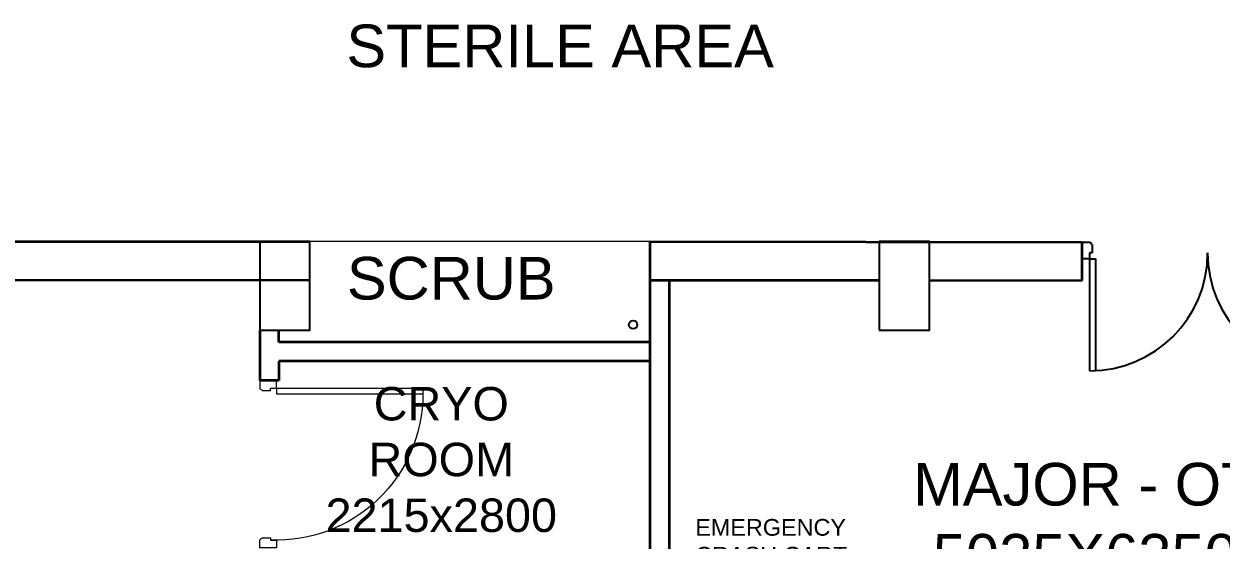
# Model space of a CAD drawing. Header units: millimetres. Extents: x 1448174 to 1599581, y -224422 to -106989.
# Drawn here: x 1482794 to 1489944, y -133048 to -129961 of the extents above; entities that cross this region are included whole.
import ezdxf

# ---------------------------------------------------------------- set-up
doc = ezdxf.new("R2010")
doc.units = ezdxf.units.MM
doc.header["$LTSCALE"] = 600
doc.header["$MEASUREMENT"] = 0
for name, color, linetype in [('col', 5, 'Continuous'), ('fun-text', 250, 'Continuous'), ('MEP_HVAC_DRAIN_PIPE', 7, 'Continuous'), ('TEXT', 253, 'Continuous')]:
    doc.layers.add(name, color=color, linetype=linetype)
for name, color, linetype, lineweight in [('DOOR', 144, 'Continuous', 13), ('furniture', 30, 'Continuous', 9), ('P-Wall', 1, 'Continuous', 35)]:
    doc.layers.add(name, color=color, linetype=linetype, lineweight=lineweight)
doc.styles.add('ARIAL', font='arial.ttf')

# ---------------------------------------------------------------- blocks, each defined once
blk = doc.blocks.new('A$C19B8274B')
at = {"layer": 'DOOR'}
blk.add_line((-45, 925), (-80, 925), dxfattribs=at)
at = {"layer": 'DOOR', "color": 8}
for p, q in [((-80, 50), (-80, 925)), ((-45, 50), (-45, 925)), ((-45, 50), (-80, 50)), ((-955, -50), (-955, -47.5)), ((-940, -35), (-942.5, -35)), ((-60, -35), (-57.5, -35)), ((-45, -50), (-45, -47.5))]:
    blk.add_line(p, q, dxfattribs=at)
for points in [[(-940, 15), (-955, 15), (-955, 50), (-1000, 50), (-1000, -50), (-955, -50)], [(-940, -35), (-940, 15)], [(-60, 15), (-45, 15), (-45, 50), (0, 50), (0, -50), (-45, -50)], [(-60, -35), (-60, 15)]]:
    blk.add_lwpolyline(points, dxfattribs=at)
for centre, radius, start, end in [((-80, 50), 875, 90, 182.29244), ((-955, -35), 12.5, 270, 0), ((-45, -35), 12.5, 180, 270)]:
    blk.add_arc(centre, radius, start, end, dxfattribs=at)

msp = doc.modelspace()

# ---------------------------------------------------------------- linework, layer by layer
at = {"color": 8, "lineweight": 25}
for p, q in [((1489114.447, -131365.8589), (1489114.447, -131265.8589)), ((1489114.447, -131365.8589), (1489114.447, -131265.8589)), ((1489114.447, -131265.8589), (1489159.447, -131265.8589)), ((1489159.447, -131265.8589), (1489159.447, -131268.3589)), ((1489174.447, -131280.8589), (1489171.947, -131280.8589)), ((1489174.447, -131280.8589), (1489174.447, -131330.8589)), ((1489174.447, -131330.8589), (1489159.447, -131330.8589)), ((1489159.447, -131330.8589), (1489159.447, -131365.8589)), ((1489159.447, -131365.8589), (1489114.447, -131365.8589)), ((1489159.447, -131365.8589), (1489159.447, -132035.8589)), ((1489159.447, -131365.8589), (1489194.447, -131365.8589)), ((1489194.447, -131365.8589), (1489194.447, -132035.8589))]:
    msp.add_line(p, q, dxfattribs=at)
at = {"color": 8}
for centre, radius, start, end in [((1489159.447, -131280.8589), 12.5, 0, 90), ((1489159.447, -131330.8589), 705, 270, 0), ((1490569.447, -131330.8589), 705, 180, 270)]:
    msp.add_arc(centre, radius, start, end, dxfattribs=at)
at = {"layer": 'col'}
for points in [[(1484202.098, -131793.2516), (1484502.098, -131793.2516), (1484502.098, -131263.2516), (1484202.098, -131263.2516)], [(1487902.098, -131793.2516), (1488202.098, -131793.2516), (1488202.098, -131263.2516), (1487902.098, -131263.2516)]]:
    msp.add_lwpolyline(points, close=True, dxfattribs=at)
at = {"layer": 'furniture', "linetype": 'Continuous'}
msp.add_line((1486532.098, -131263.2516), (1484317.098, -131263.2516), dxfattribs=at)
msp.add_line((1486532.098, -131263.2516), (1484317.098, -131263.2516), dxfattribs=at)
at = {"layer": 'MEP_HVAC_DRAIN_PIPE', "linetype": 'ByBlock'}
msp.add_circle((1486432.098, -131760.063), 25, dxfattribs=at)
at = {"layer": 'P-Wall', "linetype": 'Continuous'}
for p, q in [((1482342.6193, -131261.2131), (1484502.098, -131263.2516)), ((1484212.098, -131270.2031), (1484212.098, -131270.2031)), ((1486532.098, -131263.2516), (1489114.447, -131265.8589)), ((1489114.447, -131495.8589), (1489114.447, -131265.8589)), ((1482342.6193, -131491.1659), (1484502.098, -131493.2516)), ((1484202.098, -131442.7027), (1484202.098, -131442.7027)), ((1486532.098, -131493.2516), (1487902.098, -131493.2516)), ((1488202.098, -131493.2516), (1489114.447, -131495.8589)), ((1484317.098, -132093.2516), (1484202.098, -132093.2516))]:
    msp.add_line(p, q, dxfattribs=at)
at = {"layer": 'P-Wall'}
for p, q in [((1486532.098, -131263.2516), (1486532.098, -134778.2516)), ((1486647.098, -131493.2516), (1486647.098, -137843.2516)), ((1484202.098, -131793.2516), (1484202.098, -132093.2516)), ((1484317.098, -131863.2516), (1484317.098, -131793.2516)), ((1486532.098, -131863.2516), (1484317.098, -131863.2516)), ((1484317.098, -131978.2516), (1484317.098, -132093.2516)), ((1486532.098, -131978.2516), (1484317.098, -131978.2516))]:
    msp.add_line(p, q, dxfattribs=at)

# ---------------------------------------------------------------- block references
at = {"layer": 'DOOR', "color": 18, "linetype": 'Continuous', "true_color": 0x000000, "xscale": -1, "rotation": 270}
msp.add_blockref('A$C19B8274B', (1484252.098, -132093.2516), dxfattribs=at)

# ---------------------------------------------------------------- texts
at = {"layer": 'fun-text', "lineweight": -3, "insert": (1486803.7731, -132921.4687), "char_height": 100, "attachment_point": 1, "style": 'ARIAL'}
msp.add_mtext_dynamic_manual_height_columns('EMERGENCY CRASH CART TROLLEY', width=1304.248454, gutter_width=1375, heights=[0], dxfattribs=at)
at = {"layer": 'TEXT', "attachment_point": 5, "style": 'ARIAL'}
for s, insert, char_height, width in [('STERILE AREA', (1485996.3113, -130094.4234), 255, 5392.825508), ('SCRUB', (1485345.9997, -131483.5467), 255, 3332.725793), ('CRYO ROOM 2215x2800', (1485286.509, -132566.9992), 200, 1382.810368), ('MAJOR - OT\\P5025X6350', (1489133.6273, -132927.8044), 255, 2454.157572)]:
    msp.add_mtext(s, dxfattribs=dict(at, insert=insert, char_height=char_height, width=width))

doc.saveas('drawing.dxf')
